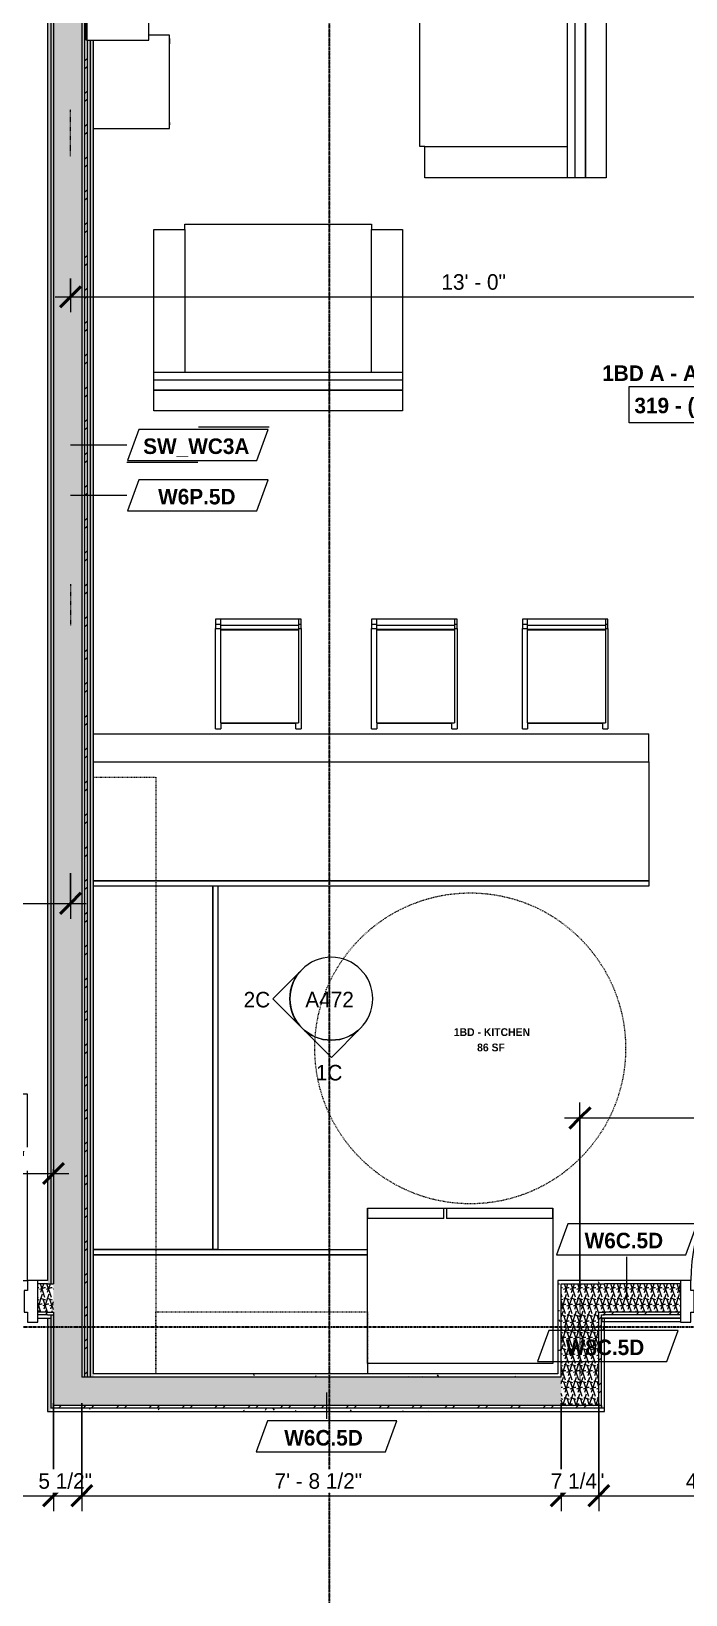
# Model space of a CAD drawing. Header units: inches. Extents: x -4058 to -1781, y 9814 to 12289.
# Drawn here: x -3211.9 to -3085.6, y 10415.5 to 10717.2 of the extents above; entities that cross this region are included whole.
import ezdxf

# ---------------------------------------------------------------- set-up
doc = ezdxf.new("R2010")
doc.units = ezdxf.units.IN
doc.header["$MEASUREMENT"] = 0
for name, pattern in [('Dash', [0.25, 0.125, -0.125]), ('Dash 3_32_', [0.1875, 0.09375, -0.09375]), ('Grid Line 1_2_', [0.875, 0.5, -0.125, 0.125, -0.125]), ('Grid Line 1_2__2_', [0.875, 0.5, -0.125, 0.125, -0.125])]:
    doc.linetypes.add(name, pattern=pattern)
for name, color, linetype, lineweight in [('0-1', 7, 'Continuous', 5), ('0-4', 55, 'Continuous', 9), ('A-ANNO-DIMS', 211, 'Continuous', 9), ('A-ANNO-DIMS-32', 211, 'Continuous', 9), ('A-AREA-IDEN', 2, 'Continuous', 9), ('A-DETL-1', 90, 'Dash 3_32_', 9), ('A-DOOR-1', 7, 'Continuous', 9), ('A-DOOR-FRAM-1', 7, 'Continuous', 9), ('A-GENM', 5, 'Continuous', 9), ('A-GENM-2', 147, 'Dash', 9), ('A-WALL-1', 7, 'Continuous', 9), ('A-WALL-2', 113, 'Continuous', 9), ('A-WALL-IDEN', 211, 'Continuous', 9), ('A-WALL-PATT-1', 9, 'Continuous', 9), ('G-ANNO-SYMB-3', 111, 'Continuous', 9), ('I-FURN', 30, 'Continuous', 9), ('I-WALL-1', 1, 'Continuous', 5), ('I-WALL-2', 7, 'Continuous', 9), ('Q-CASE', 31, 'Continuous', 9), ('Q-CASE-HDLN', 31, 'Dash', 9), ('Q-SPCQ', 91, 'Continuous', 9), ('S-GRID-1', 1, 'Grid Line 1_2_', 9), ('S-GRID-2', 1, 'Grid Line 1_2__2_', 30)]:
    doc.layers.add(name, color=color, linetype=linetype, lineweight=lineweight)
doc.styles.add('Century Gothic', font='ufonts.com_century-gothic.ttf', dxfattribs={"height": 3})
doc.styles.add('Century Gothic_B', font='GOTHICB.TTF', dxfattribs={"height": 3})
doc.styles.add('Century Gothic_B_1', font='GOTHICB.TTF', dxfattribs={"height": 1.5})
doc.dimstyles.new('THE_DIMENSION_STRING_2', dxfattribs={"dimscale": 12, "dimtxt": 3.132505, "dimasz": 0.333333, "dimexe": 0.25, "dimexo": 0.166667, "dimgap": 0.041667, "dimtad": 1, "dimdec": 4, "dimrnd": 0.0625, "dimzin": 3, "dimdsep": 46, "dimlunit": 4, "dimtxsty": 'Century Gothic', "dimblk1": 'OBLIQUE', "dimblk2": 'OBLIQUE', "dimsah": 1, "dimcen": 0.09, "dimdle": 0.25, "dimazin": 0, "dimtfac": 1, "dimtdec": 4, "dimtix": 1, "dimtmove": 0, "dimatfit": 3, "dimfxl": 1, "dimtvp": 1, "dimtfill": 1, "dimfrac": 2, "dimtolj": 1, "dimtzin": 0, "dimarcsym": 2})
doc.dimstyles.new('THE_DIMENSION_STRING_3', dxfattribs={"dimscale": 12, "dimtxt": 3.132505, "dimasz": 0.333333, "dimexe": 0.25, "dimexo": 0.166667, "dimgap": 0.041667, "dimtad": 1, "dimdec": 4, "dimrnd": 0.0625, "dimzin": 3, "dimdsep": 46, "dimlunit": 4, "dimtxsty": 'Century Gothic', "dimblk1": 'OBLIQUE', "dimblk2": 'OBLIQUE', "dimsah": 1, "dimcen": 0.09, "dimdle": 0.25, "dimazin": 0, "dimtfac": 1, "dimtdec": 4, "dimtix": 1, "dimtmove": 0, "dimatfit": 3, "dimfxl": 1, "dimtvp": 1, "dimtfill": 1, "dimfrac": 2, "dimtolj": 1, "dimtzin": 0, "dimarcsym": 2})
doc.dimstyles.new('THE_DIMENSION_STRING_4', dxfattribs={"dimscale": 12, "dimtxt": 3.132505, "dimasz": 0.333333, "dimexe": 0.25, "dimexo": 0.166667, "dimgap": 0.041667, "dimtad": 1, "dimdec": 4, "dimrnd": 0.0625, "dimzin": 3, "dimdsep": 46, "dimlunit": 4, "dimtxsty": 'Century Gothic', "dimblk1": 'OBLIQUE', "dimblk2": 'OBLIQUE', "dimsah": 1, "dimcen": 0.09, "dimdle": 0.25, "dimazin": 0, "dimtfac": 1, "dimtdec": 4, "dimtix": 1, "dimtmove": 0, "dimatfit": 3, "dimfxl": 1, "dimtvp": 1, "dimtfill": 1, "dimfrac": 2, "dimtolj": 1, "dimtzin": 0, "dimarcsym": 2})
doc.dimstyles.new('THE_DIMENSION_STRING_5', dxfattribs={"dimscale": 12, "dimtxt": 3.132505, "dimasz": 0.333333, "dimexe": 0.25, "dimexo": 0.166667, "dimgap": 0.041667, "dimtad": 1, "dimdec": 4, "dimrnd": 0.0625, "dimzin": 3, "dimdsep": 46, "dimlunit": 4, "dimtxsty": 'Century Gothic', "dimblk1": 'OBLIQUE', "dimblk2": 'OBLIQUE', "dimsah": 1, "dimcen": 0.09, "dimdle": 0.25, "dimazin": 0, "dimtfac": 1, "dimtdec": 4, "dimtix": 1, "dimtmove": 0, "dimatfit": 3, "dimfxl": 1, "dimtvp": 1, "dimtfill": 1, "dimfrac": 2, "dimtolj": 1, "dimtzin": 0, "dimarcsym": 2})
pattern_1 = [(0, (0, 0), (10.24, 2.56), [0.422, -7.258, 0.422, -7.258, -40.96]), (0, (0, 0), (10.24, 2.56), [-15.36, 0.422, -14.938, 0.422, -7.258, -17.92]), (0, (0, 0), (10.24, 2.56), [-38.4, 0.422, -4.698, 0.422, -12.378]), (120, (3.84, 1.28), (-7.33702503, 7.58810013), [0.422, -7.258, 0.422, -7.258, -40.96]), (120, (3.84, 1.28), (-7.33702503, 7.58810013), [-15.36, 0.422, -14.938, 0.422, -7.258, -17.92]), (120, (3.84, 1.28), (-7.33702503, 7.58810013), [-38.4, 0.422, -4.698, 0.422, -12.378]), (240, (5.12, 6.4), (-2.90297497, -10.14810013), [0.422, -7.258, 0.422, -7.258, -40.96]), (240, (5.12, 6.4), (-2.90297497, -10.14810013), [-15.36, 0.422, -14.938, 0.422, -7.258, -17.92]), (240, (5.12, 6.4), (-2.90297497, -10.14810013), [-38.4, 0.422, -4.698, 0.422, -12.378])]
pattern_2 = [(161.57, (0.16, 0.16), (-1.279773737, -0.000426766), [0, -9.107, 1.011, 0]), (18.43, (-0.16, 0.16), (-1.279773737, 0.000426766), [0, -9.107, 1.011, 0]), (108.43, (0.16, 0.16), (0.639452382, -3.199964008), [3.035, -7.083]), (71.57, (-0.16, 0.16), (0.639452382, 3.199964008), [3.035, -7.083])]
pattern_3 = [(45, (0, 0), (-3.1678384, 3.1678384), []), (45, (0, 4.8), (-3.1678384, 3.1678384), [])]

# ---------------------------------------------------------------- blocks, each defined once
blk = doc.blocks.new('CTR - 1st Phase - Shell_rvt-1-UNITS PLANS - 3RD FLOOR')
at = {"layer": 'S-GRID-1'}
for p, q in [((-3154.32, 9836.18), (-3154.32, 12273)), ((-1781.27, 10467.19), (-4041.78, 10467.19))]:
    blk.add_line(p, q, dxfattribs=at)
blk = doc.blocks.new('HOLLOW METAL - UNIT DOOR-2191978-UNITS PLANS - 3RD FLOOR')
at = {"layer": 'A-DOOR-1'}
for p, q in [((18, 39.875), (16.25, 39.875)), ((16.25, 39.875), (16.25, 3.875)), ((18, 3.875), (18, 39.875)), ((16.25, 3.875), (18, 3.875))]:
    blk.add_line(p, q, dxfattribs=at)
blk.add_arc((18, 3.875), 36, 90, 180, dxfattribs=at)
at = {"layer": 'A-DOOR-FRAM-1'}
for p, q in [((-18, 3.875), (-20, 3.875)), ((-20, 3.875), (-20, -4.125)), ((-18, 1.9375), (-18, 3.875)), ((18, 3.875), (18, 1.9375)), ((20, 3.875), (18, 3.875)), ((20, -4.125), (20, 3.875)), ((-17.375, 1.9375), (-18, 1.9375)), ((-17.375, -2.1875), (-17.375, 1.9375)), ((18, 1.9375), (17.375, 1.9375)), ((17.375, 1.9375), (17.375, -2.1875)), ((-18, -4.125), (-18, -2.1875)), ((-18, -2.1875), (-17.375, -2.1875)), ((17.375, -2.1875), (18, -2.1875)), ((18, -2.1875), (18, -4.125)), ((-20, -4.125), (-18, -4.125)), ((18, -4.125), (20, -4.125))]:
    blk.add_line(p, q, dxfattribs=at)
blk = doc.blocks.new('CTR - 1st Phase - Common Walls_rvt-1-UNITS PLANS - 3RD FLOOR')
at = {"layer": 'A-WALL-PATT-1'}
h = blk.add_hatch(dxfattribs=at)
h.set_pattern_fill('FP_1', color=256, style=0, pattern_type=2)
h.set_pattern_definition(pattern_1)
h.paths.add_polyline_path([(-3208.76, 10450.91), (-3208.14, 10450.91), (-3208.14, 10468.91), (-3208.76, 10468.91), (-3208.76, 10463.59)], flags=0)
h.paths.add_polyline_path([(-3208.14, 10475.54), (-3208.14, 10843.14), (-3208.76, 10843.14), (-3208.76, 10475.54)], flags=0)
h = blk.add_hatch(dxfattribs=at)
h.set_pattern_fill('FP_5', color=256, style=0, pattern_type=2)
h.set_pattern_definition(pattern_2)
h.paths.add_polyline_path([(-3207.64, 10452.04), (-3202.14, 10452.04), (-3202.14, 10843.14), (-3207.64, 10843.14), (-3207.64, 10463.59)], flags=0)
h = blk.add_hatch(dxfattribs=at)
h.set_pattern_fill('FP_63', color=256, style=0, pattern_type=2)
h.set_pattern_definition(pattern_3)
h.paths.add_polyline_path([(-3201.64, 10457.54), (-3201.14, 10457.54), (-3201.14, 10715.5), (-3201.32, 10715.5), (-3201.32, 10753.5), (-3201.14, 10753.5), (-3201.14, 10843.14), (-3201.64, 10843.14), (-3201.64, 10463.59)], flags=0)
h = blk.add_hatch(dxfattribs=at)
h.set_pattern_fill('FP_1', color=256, style=0, pattern_type=2)
h.set_pattern_definition(pattern_1)
h.paths.add_polyline_path([(-3201.14, 10457.54), (-3200.51, 10457.54), (-3200.51, 10715.5), (-3201.14, 10715.5), (-3201.14, 10463.59)], flags=0)
h.paths.add_polyline_path([(-3201.14, 10753.5), (-3200.51, 10753.5), (-3200.51, 10843.14), (-3201.14, 10843.14), (-3201.14, 10753.54)], flags=0)
h = blk.add_hatch(dxfattribs=at)
h.set_pattern_fill('FP_1', color=256, style=0, pattern_type=2)
h.set_pattern_definition(pattern_1)
h.paths.add_polyline_path([(-3199.89, 10457.54), (-3199.89, 10715.5), (-3200.51, 10715.5), (-3200.51, 10457.54)], flags=0)
h.paths.add_polyline_path([(-3199.89, 10753.5), (-3199.89, 10843.14), (-3200.51, 10843.14), (-3200.51, 10753.5), (-3200.37, 10753.5)], flags=0)
h = blk.add_hatch(dxfattribs=at)
h.set_pattern_fill('FP_1', color=256, style=0, pattern_type=2)
h.set_pattern_definition(pattern_1)
h.paths.add_polyline_path([(-3208.76, 10475.54), (-3208.76, 10476.16), (-3210.64, 10476.16), (-3210.64, 10475.54)], flags=0)
h.paths.add_polyline_path([(-3250.64, 10475.54), (-3250.64, 10476.16), (-3273.67, 10476.16), (-3273.67, 10475.54), (-3254.66, 10475.54)], flags=0)
h = blk.add_hatch(dxfattribs=at)
h.set_pattern_fill('FP_5', color=256, style=0, pattern_type=2)
h.set_pattern_definition(pattern_2)
h.paths.add_polyline_path([(-3207.64, 10470.04), (-3207.64, 10475.54), (-3210.64, 10475.54), (-3210.64, 10470.04), (-3208.76, 10470.04)], flags=0)
h.paths.add_polyline_path([(-3250.64, 10470.04), (-3250.64, 10475.54), (-3266.42, 10475.54), (-3266.42, 10470.04), (-3254.66, 10470.04)], flags=0)
h = blk.add_hatch(dxfattribs=at)
h.set_pattern_fill('FP_1', color=256, style=0, pattern_type=2)
h.set_pattern_definition(pattern_1)
h.paths.add_polyline_path([(-3110.24, 10457.54), (-3109.61, 10457.54), (-3109.61, 10476.16), (-3110.24, 10476.16), (-3110.24, 10458.16)], flags=0)
h = blk.add_hatch(dxfattribs=at)
h.set_pattern_fill('FP_1', color=256, style=0, pattern_type=2)
h.set_pattern_definition(pattern_1)
h.paths.add_polyline_path([(-3038.07, 10475.54), (-3038.07, 10476.16), (-3046.57, 10476.16), (-3046.57, 10475.54), (-3043.57, 10475.54)], flags=0)
h.paths.add_polyline_path([(-3086.57, 10475.54), (-3086.57, 10476.16), (-3109.61, 10476.16), (-3109.61, 10475.54), (-3101.24, 10475.54)], flags=0)
h = blk.add_hatch(dxfattribs=at)
h.set_pattern_fill('FP_5', color=256, style=0, pattern_type=2)
h.set_pattern_definition(pattern_2)
h.paths.add_polyline_path([(-3102.36, 10452.04), (-3102.36, 10475.54), (-3109.61, 10475.54), (-3109.61, 10452.04)], flags=0)
h = blk.add_hatch(dxfattribs=at)
h.set_pattern_fill('FP_5', color=256, style=0, pattern_type=2)
h.set_pattern_definition(pattern_2)
h.paths.add_polyline_path([(-3044.07, 10470.04), (-3043.57, 10470.04), (-3043.57, 10475.54), (-3046.57, 10475.54), (-3046.57, 10470.04), (-3044.7, 10470.04)], flags=0)
h.paths.add_polyline_path([(-3086.57, 10470.04), (-3086.57, 10475.54), (-3102.36, 10475.54), (-3102.36, 10470.04), (-3101.24, 10470.04)], flags=0)
h = blk.add_hatch(dxfattribs=at)
h.set_pattern_fill('FP_63', color=256, style=0, pattern_type=2)
h.set_pattern_definition(pattern_3)
h.paths.add_polyline_path([(-3208.14, 10469.54), (-3207.64, 10469.54), (-3207.64, 10470.04), (-3210.64, 10470.04), (-3210.64, 10469.54), (-3208.76, 10469.54)], flags=0)
h.paths.add_polyline_path([(-3250.64, 10469.54), (-3250.64, 10470.04), (-3265.92, 10470.04), (-3265.92, 10469.54), (-3254.66, 10469.54)], flags=0)
h = blk.add_hatch(dxfattribs=at)
h.set_pattern_fill('FP_63', color=256, style=0, pattern_type=2)
h.set_pattern_definition(pattern_3)
h.paths.add_polyline_path([(-3102.36, 10452.04), (-3101.86, 10452.04), (-3101.86, 10470.04), (-3102.36, 10470.04), (-3102.36, 10463.59)], flags=0)
h = blk.add_hatch(dxfattribs=at)
h.set_pattern_fill('FP_63', color=256, style=0, pattern_type=2)
h.set_pattern_definition(pattern_3)
h.paths.add_polyline_path([(-3044.7, 10469.54), (-3044.07, 10469.54), (-3044.07, 10470.04), (-3046.57, 10470.04), (-3046.57, 10469.54)], flags=0)
h.paths.add_polyline_path([(-3086.57, 10469.54), (-3086.57, 10470.04), (-3101.86, 10470.04), (-3101.86, 10469.54), (-3101.24, 10469.54)], flags=0)
h = blk.add_hatch(dxfattribs=at)
h.set_pattern_fill('FP_1', color=256, style=0, pattern_type=2)
h.set_pattern_definition(pattern_1)
h.paths.add_polyline_path([(-3101.24, 10451.54), (-3101.24, 10468.91), (-3101.86, 10468.91), (-3101.86, 10451.54)], flags=0)
h = blk.add_hatch(dxfattribs=at)
h.set_pattern_fill('FP_5', color=256, style=0, pattern_type=2)
h.set_pattern_definition(pattern_2)
h.paths.add_polyline_path([(-3202.14, 10452.04), (-3109.61, 10452.04), (-3109.61, 10457.54), (-3202.14, 10457.54)], flags=0)
h = blk.add_hatch(dxfattribs=at)
h.set_pattern_fill('FP_1', color=256, style=0, pattern_type=2)
h.set_pattern_definition(pattern_1)
h.paths.add_polyline_path([(-3186.03, 10457.54), (-3110.24, 10457.54), (-3110.24, 10458.16), (-3199.89, 10458.16), (-3199.89, 10457.54)], flags=0)
h = blk.add_hatch(dxfattribs=at)
h.set_pattern_fill('FP_1', color=256, style=0, pattern_type=2)
h.set_pattern_definition(pattern_1)
h.paths.add_polyline_path([(-3199.89, 10450.91), (-3101.24, 10450.91), (-3101.24, 10451.54), (-3208.14, 10451.54), (-3208.14, 10450.91)], flags=0)
h = blk.add_hatch(dxfattribs=at)
h.set_pattern_fill('FP_63', color=256, style=0, pattern_type=2)
h.set_pattern_definition(pattern_3)
h.paths.add_polyline_path([(-3207.64, 10451.54), (-3101.86, 10451.54), (-3101.86, 10452.04), (-3207.64, 10452.04)], flags=0)
at = {"layer": 'I-WALL-1'}
h = blk.add_hatch(color=256, dxfattribs=at)
h.paths.add_polyline_path([(-3208.14, 10451.54), (-3207.64, 10451.54), (-3207.64, 10469.54), (-3208.14, 10469.54), (-3208.14, 10463.59)], flags=0)
h.paths.add_polyline_path([(-3208.14, 10475.54), (-3207.64, 10475.54), (-3207.64, 10843.14), (-3208.14, 10843.14), (-3208.14, 10482.29)], flags=0)
blk.add_hatch(color=256, dxfattribs=at).paths.add_polyline_path([(-3202.14, 10457.54), (-3201.64, 10457.54), (-3201.64, 10843.14), (-3202.14, 10843.14), (-3202.14, 10463.59)], flags=0)
at = {"layer": 'A-WALL-1'}
for p, q in [((-3208.14, 10843.14), (-3208.14, 10475.54)), ((-3207.64, 10843.14), (-3207.64, 10475.54)), ((-3202.14, 10843.14), (-3202.14, 10457.54)), ((-3201.64, 10843.14), (-3201.64, 10457.54)), ((-3201.14, 10715.5), (-3201.14, 10457.54)), ((-3200.51, 10715.5), (-3200.51, 10457.54)), ((-3208.76, 10475.54), (-3210.64, 10475.54)), ((-3208.76, 10475.54), (-3208.14, 10475.54)), ((-3208.14, 10475.54), (-3207.64, 10475.54)), ((-3109.61, 10475.54), (-3102.36, 10475.54)), ((-3109.61, 10457.54), (-3109.61, 10475.54)), ((-3102.36, 10475.54), (-3101.24, 10475.54)), ((-3086.57, 10475.54), (-3101.24, 10475.54)), ((-3208.76, 10470.04), (-3210.64, 10470.04)), ((-3208.76, 10469.54), (-3210.64, 10469.54)), ((-3208.76, 10470.04), (-3207.64, 10470.04)), ((-3208.76, 10469.54), (-3208.14, 10469.54)), ((-3208.14, 10469.54), (-3208.14, 10468.91)), ((-3208.14, 10469.54), (-3208.14, 10468.91)), ((-3208.14, 10469.54), (-3207.64, 10469.54)), ((-3207.64, 10470.04), (-3207.64, 10469.54)), ((-3207.64, 10470.04), (-3207.64, 10469.54)), ((-3207.64, 10469.54), (-3207.64, 10452.04)), ((-3102.36, 10470.04), (-3101.86, 10470.04)), ((-3102.36, 10452.04), (-3102.36, 10470.04)), ((-3101.86, 10470.04), (-3101.24, 10470.04)), ((-3101.86, 10468.91), (-3101.86, 10469.54)), ((-3101.86, 10469.54), (-3101.24, 10469.54)), ((-3101.86, 10468.91), (-3101.86, 10469.54)), ((-3086.57, 10470.04), (-3101.24, 10470.04)), ((-3086.57, 10469.54), (-3101.24, 10469.54)), ((-3208.76, 10468.91), (-3208.14, 10468.91)), ((-3208.14, 10468.91), (-3208.14, 10451.54)), ((-3101.86, 10468.91), (-3101.24, 10468.91)), ((-3101.86, 10452.04), (-3101.86, 10468.91)), ((-3201.64, 10457.54), (-3202.14, 10457.54)), ((-3201.14, 10457.54), (-3201.64, 10457.54)), ((-3200.51, 10457.54), (-3201.14, 10457.54)), ((-3199.89, 10457.54), (-3200.51, 10457.54)), ((-3110.24, 10457.54), (-3199.89, 10457.54)), ((-3109.61, 10457.54), (-3110.24, 10457.54)), ((-3207.64, 10451.54), (-3208.14, 10451.54)), ((-3207.64, 10452.04), (-3207.64, 10451.54)), ((-3202.14, 10452.04), (-3207.64, 10452.04)), ((-3207.64, 10451.54), (-3207.64, 10452.04)), ((-3199.89, 10451.54), (-3207.64, 10451.54)), ((-3199.89, 10452.04), (-3202.14, 10452.04)), ((-3110.24, 10452.04), (-3199.89, 10452.04)), ((-3110.24, 10451.54), (-3199.89, 10451.54)), ((-3109.61, 10452.04), (-3110.24, 10452.04)), ((-3101.86, 10451.54), (-3110.24, 10451.54)), ((-3102.36, 10452.04), (-3109.61, 10452.04)), ((-3101.86, 10452.04), (-3102.36, 10452.04)), ((-3101.86, 10452.04), (-3101.86, 10451.54)), ((-3101.86, 10451.54), (-3101.86, 10452.04)), ((-3101.24, 10451.54), (-3101.86, 10451.54))]:
    blk.add_line(p, q, dxfattribs=at)
at = {"layer": 'I-WALL-2'}
for p, q in [((-3208.76, 10843.14), (-3208.76, 10476.16)), ((-3199.89, 10458.16), (-3199.89, 10715.5)), ((-3208.76, 10476.16), (-3210.64, 10476.16)), ((-3110.24, 10476.16), (-3110.24, 10458.16)), ((-3109.61, 10476.16), (-3110.24, 10476.16)), ((-3101.24, 10476.16), (-3109.61, 10476.16)), ((-3086.57, 10476.16), (-3101.24, 10476.16)), ((-3210.64, 10468.91), (-3208.76, 10468.91)), ((-3208.76, 10468.91), (-3208.76, 10450.91)), ((-3086.57, 10468.91), (-3101.74, 10468.91)), ((-3101.74, 10468.91), (-3101.74, 10468.29)), ((-3101.74, 10468.29), (-3086.57, 10468.29)), ((-3101.24, 10468.91), (-3086.57, 10468.91)), ((-3101.24, 10451.54), (-3101.24, 10468.91)), ((-3110.24, 10458.16), (-3199.89, 10458.16)), ((-3101.24, 10450.91), (-3101.24, 10451.54)), ((-3208.76, 10450.91), (-3208.14, 10450.91)), ((-3208.14, 10450.91), (-3199.89, 10450.91)), ((-3199.89, 10450.91), (-3110.24, 10450.91)), ((-3110.24, 10450.91), (-3101.24, 10450.91))]:
    blk.add_line(p, q, dxfattribs=at)
at = {"layer": '0-4'}
for p in [(-3230.64, 10472.29), (-3066.57, 10472.29)]:
    blk.add_blockref('HOLLOW METAL - UNIT DOOR-2191978-UNITS PLANS - 3RD FLOOR', p, dxfattribs=at)
blk = doc.blocks.new('CTR - 1st Phase - Structure_rvt-1-UNITS PLANS - 3RD FLOOR')
at = {"layer": 'S-GRID-2'}
for p, q in [((-3154.32, 9814.03), (-3154.32, 12247.5)), ((-1781.27, 10467.19), (-4041.78, 10467.19))]:
    blk.add_line(p, q, dxfattribs=at)
blk = doc.blocks.new('Entertainment_Center_14771 - Entertainment_Center_14771-V57-UNITS PLANS - 3RD FLOOR')
at = {"layer": 'I-FURN'}
for p, q in [((-18, 10), (-36, 10)), ((-36, 10), (-36, -4.69)), ((-34.85, 10.03), (-35.34, 10.03)), ((-35.34, 10.03), (-35.34, 10)), ((-34.85, 10), (-34.85, 10.03)), ((-18.66, 10.03), (-19.66, 10.03)), ((-19.66, 10.03), (-19.66, 10)), ((-18.66, 10), (-18.66, 10.03)), ((-18, 6), (-18, 10)), ((36, 10), (18, 10)), ((18, 10), (18, 6)), ((18.66, 10.03), (18.66, 10)), ((19.66, 10.03), (18.66, 10.03)), ((19.66, 10), (19.66, 10.03)), ((35.34, 10.03), (34.85, 10.03)), ((34.85, 10.03), (34.85, 10)), ((35.34, 10), (35.34, 10.03)), ((36, -4.69), (36, 10)), ((19, 6), (-19, 6)), ((-19, 6), (-19, -6)), ((19, -6), (19, 6)), ((-19, -6), (19, -6)), ((-19, -6.12), (-19, -6)), ((-19, -6), (19, -6)), ((19, -6), (19, -6.12)), ((19, -6.12), (-19, -6.12))]:
    blk.add_line(p, q, dxfattribs=at)
blk = doc.blocks.new('Couch-Both_Arms-Generic - 1-1372852-UNITS PLANS - 3RD FLOOR')
at = {"layer": 'I-FURN'}
for p, q in [((-36, 18.5), (36, 18.5)), ((-36, 17.5), (-36, 18.5)), ((36, 18.5), (36, 17.5)), ((-42, 17.5), (-36, 17.5)), ((-42, -10), (-42, 17.5)), ((-36, 17.5), (-36, -10)), ((36, 17.5), (42, 17.5)), ((36, -10), (36, 17.5)), ((42, 17.5), (42, -10)), ((-42, -10), (42, -10)), ((-42, -13.5), (-42, -10)), ((-42, -11.5), (42, -11.5)), ((42, -10), (42, -13.5)), ((-42, -13.5), (42, -13.5)), ((-42, -17.5), (-42, -13.5)), ((42, -13.5), (-42, -13.5)), ((42, -13.5), (42, -17.5)), ((42, -17.5), (-42, -17.5))]:
    blk.add_line(p, q, dxfattribs=at)
blk = doc.blocks.new('Couch-Both_Arms-Generic - 2-1523460-UNITS PLANS - 3RD FLOOR')
at = {"layer": 'I-FURN'}
for p, q in [((-18, 18.5), (18, 18.5)), ((-18, 17.5), (-18, 18.5)), ((18, 18.5), (18, 17.5)), ((-24, 17.5), (-18, 17.5)), ((-24, -10), (-24, 17.5)), ((-18, 17.5), (-18, -10)), ((18, 17.5), (24, 17.5)), ((18, -10), (18, 17.5)), ((24, 17.5), (24, -10)), ((-24, -10), (24, -10)), ((-24, -13.5), (-24, -10)), ((-24, -11.5), (24, -11.5)), ((24, -10), (24, -13.5)), ((-24, -13.5), (24, -13.5)), ((-24, -17.5), (-24, -13.5)), ((24, -13.5), (-24, -13.5)), ((24, -13.5), (24, -17.5)), ((24, -17.5), (-24, -17.5))]:
    blk.add_line(p, q, dxfattribs=at)
blk = doc.blocks.new('Bar_Stool_6722_1_ - Bar_Stool_6722_1_-1372833-UNITS PLANS - 3RD FLOOR')
at = {"layer": 'I-FURN'}
for p, q in [((1, 0), (0, 0)), ((0, 0), (0, -0.98)), ((1, -1.24), (1, 0)), ((16, 0), (1, 0)), ((16, 0), (16, -1.24)), ((0, -0.98), (1, -0.98)), ((0, -0.98), (0, -1.78)), ((0, -1.78), (1, -1.78)), ((0, -17.72), (0, -1.78)), ((1, -1.91), (1, -1.24)), ((16, -1.24), (1, -1.24)), ((1, -1.91), (16, -1.91)), ((1, -2.03), (1, -1.91)), ((1, -17.63), (1, -2.03)), ((1, -2.03), (16, -2.03)), ((16.5, 0), (16, 0)), ((16, -0.98), (16.5, -0.98)), ((16, -1.24), (16, -1.91)), ((16, -1.78), (16.5, -1.78)), ((16, -1.91), (16, -2.03)), ((16, -2.03), (16, -17.63)), ((16.5, -0.98), (16.5, 0)), ((16.5, -1.78), (16.5, -0.98)), ((16.5, -1.78), (16.5, -17.72)), ((0, -19.21), (0, -17.72)), ((1, -19.89), (1, -17.63)), ((16, -17.63), (16, -19.89)), ((16.5, -17.72), (16.5, -19.21)), ((0, -21.13), (0, -19.21)), ((1, -19.99), (1, -19.89)), ((1, -19.99), (1, -20.06)), ((1, -20), (16, -20)), ((1, -20.06), (1, -20.14)), ((15.5, -20.14), (1, -20.14)), ((1, -20.14), (1, -21.13)), ((15.5, -20.06), (15.5, -19.99)), ((15.5, -20.14), (15.5, -20.06)), ((15.5, -21.13), (15.5, -20.14)), ((16, -19.89), (16, -19.99)), ((16.5, -19.21), (16.5, -21.13)), ((0, -21.13), (1, -21.13)), ((15.5, -21.13), (16.5, -21.13))]:
    blk.add_line(p, q, dxfattribs=at)
blk = doc.blocks.new('OD_CW_Upper Cabinet - OD_CW_Upper Cabinet-3856829-UNITS PLANS - 3RD FLOOR')
at = {"layer": 'Q-CASE-HDLN'}
for p, q in [((0.74, -24), (0.74, -12)), ((0.74, -12), (115.86, -12)), ((115.86, -12), (115.86, -24)), ((115.86, -24), (0.74, -24))]:
    blk.add_line(p, q, dxfattribs=at)
blk = doc.blocks.new('OD_CW_Base Cabinet - OD_CW_Base Cabinet-3857752-UNITS PLANS - 3RD FLOOR')
at = {"layer": 'Q-CASE'}
for p, q in [((0.74, 0), (70.86, 0)), ((0.74, 0), (70.86, 0)), ((70.86, -1), (0.74, -1)), ((0.74, -1), (70.86, -1)), ((70.86, 0), (70.86, -24)), ((70.86, 0), (70.86, -1)), ((70.86, -1), (70.86, -24))]:
    blk.add_line(p, q, dxfattribs=at)
blk = doc.blocks.new('OD_CW_Base Cabinet - OD_CW_Base Cabinet-3870047-UNITS PLANS - 3RD FLOOR')
at = {"layer": 'Q-CASE'}
for p, q in [((0.74, -24), (0.74, 0)), ((0.74, 0), (107.93, 0)), ((0.74, -1), (0.74, 0)), ((0.74, 0), (107.93, 0)), ((107.93, -1), (0.74, -1)), ((0.74, -24), (0.74, -1)), ((0.74, -1), (107.93, -1)), ((107.93, -24), (0.74, -24)), ((107.93, -24), (0.74, -24))]:
    blk.add_line(p, q, dxfattribs=at)
blk = doc.blocks.new('ADA Clearances - 5ft Circle-4171342-UNITS PLANS - 3RD FLOOR')
at = {"layer": 'A-GENM-2'}
blk.add_circle((0, 0), 30, dxfattribs=at)
blk = doc.blocks.new('OD_CW_Upper Cabinet - OD_CW_Upper Cabinet-3876543-UNITS PLANS - 3RD FLOOR')
at = {"layer": 'Q-CASE-HDLN'}
for p, q in [((0.74, -24), (0.74, -12)), ((0.74, -12), (41.64, -12)), ((41.64, -12), (41.64, -24)), ((41.64, -24), (0.74, -24))]:
    blk.add_line(p, q, dxfattribs=at)
blk = doc.blocks.new('OD_CW_Base Cabinet - OD_CW_Base Cabinet-3876544-UNITS PLANS - 3RD FLOOR')
at = {"layer": 'Q-CASE'}
for p, q in [((0.74, 0), (53.64, 0)), ((0.74, 0), (53.64, 0)), ((53.64, -1), (0.74, -1)), ((0.74, -1), (53.64, -1)), ((53.64, -22), (53.64, -24)), ((53.64, -22), (53.64, -24))]:
    blk.add_line(p, q, dxfattribs=at)
blk = doc.blocks.new('Refrigerator_-_Side-by-Side_6047 - 36_ X 30_-1372843-UNITS PLANS - 3RD FLOOR')
at = {"layer": 'Q-SPCQ'}
for p, q in [((-17.88, 15.58), (17.87, 15.58)), ((-17.88, -14.42), (-17.88, 15.58)), ((-17.88, 15.58), (-3.13, 15.58)), ((-17.88, 15.58), (-17.88, 13.58)), ((-3.13, 13.58), (-3.13, 15.58)), ((-2.63, 15.58), (17.87, 15.58)), ((-2.63, 15.58), (-2.63, 13.58)), ((17.87, 15.58), (17.87, -14.42)), ((17.87, 13.58), (17.87, 15.58)), ((-3.13, 13.58), (-17.88, 13.58)), ((17.87, 13.58), (-2.63, 13.58)), ((17.87, -14.42), (-17.88, -14.42))]:
    blk.add_line(p, q, dxfattribs=at)
blk = doc.blocks.new('Wall Tag - Shear Wall-3956451-UNITS PLANS - 3RD FLOOR')
at = {"layer": 'A-WALL-IDEN'}
for p, q in [((0.4291, 0.1068), (0.0033, 0.1068)), ((-0.3561, 0.0937), (-0.4244, -0.0937)), ((0.4244, 0.0937), (-0.3561, 0.0937)), ((0.3561, -0.0937), (0.4244, 0.0937)), ((-0.4244, -0.0937), (0.3561, -0.0937)), ((0, -0.1068), (-0.4291, -0.1068))]:
    blk.add_line(p, q, dxfattribs=at)
blk = doc.blocks.new('Wall Tag - Arch Wall-3956453-UNITS PLANS - 3RD FLOOR')
at = {"layer": 'A-WALL-IDEN'}
for p, q in [((-0.3561, 0.0937), (-0.4244, -0.0937)), ((0.4244, 0.0937), (-0.3561, 0.0937)), ((0.3561, -0.0937), (0.4244, 0.0937)), ((-0.4244, -0.0937), (0.3561, -0.0937))]:
    blk.add_line(p, q, dxfattribs=at)
blk = doc.blocks.new('DIMBLOCK388-UNITS PLANS - 3RD FLOOR')
at = {"layer": 'A-ANNO-DIMS-32'}
for p, q in [((-3105.99, 10474.54), (-3105.99, 10510.54)), ((-3039.82, 10492.54), (-3039.82, 10510.54)), ((-3108.99, 10507.54), (-3039.82, 10507.54)), ((-3105.99, 10507.54), (-3105.99, 10474.54)), ((-3039.82, 10507.54), (-3039.82, 10492.54))]:
    blk.add_line(p, q, dxfattribs=at)
at = {"layer": 'A-ANNO-DIMS-32', "lineweight": 50}
for p, q in [((-3105.99, 10507.54), (-3103.99, 10509.54)), ((-3039.82, 10507.54), (-3037.82, 10509.54)), ((-3105.99, 10507.54), (-3107.99, 10505.54)), ((-3039.82, 10507.54), (-3041.82, 10505.54))]:
    blk.add_line(p, q, dxfattribs=at)
at = {"layer": 'A-ANNO-DIMS-32', "color": 0, "insert": (-3083.15, 10511.88), "char_height": 3, "width": 24.5827, "attachment_point": 1, "line_spacing_factor": 0.984502, "style": 'Century Gothic', "bg_fill": 3, "box_fill_scale": 1.25, "bg_fill_color": 256, "bg_fill_true_color": 13158600, "bg_fill_transparency": 0}
blk.add_mtext('5\' - 6 3/16"', dxfattribs=at)
blk = doc.blocks.new('_Oblique')
at = {"color": 0, "linetype": 'ByBlock', "lineweight": -2}
blk.add_line((-0.5, -0.5), (0.5, 0.5), dxfattribs=at)
blk = doc.blocks.new('DIMBLOCK796-UNITS PLANS - 3RD FLOOR')
at = {"layer": 'A-ANNO-DIMS-32'}
for p, q in [((-3248.92, 10577.59), (-3248.92, 10545.96)), ((-3248.92, 10548.96), (-3248.92, 10577.59)), ((-3204.32, 10554.76), (-3204.32, 10545.96)), ((-3204.32, 10548.96), (-3204.32, 10554.76)), ((-3251.92, 10548.96), (-3201.32, 10548.96))]:
    blk.add_line(p, q, dxfattribs=at)
at = {"layer": 'A-ANNO-DIMS-32', "lineweight": 50}
for p, q in [((-3248.92, 10548.96), (-3246.92, 10550.96)), ((-3204.32, 10548.96), (-3202.32, 10550.96)), ((-3248.92, 10548.96), (-3250.92, 10546.96)), ((-3204.32, 10548.96), (-3206.32, 10546.96))]:
    blk.add_line(p, q, dxfattribs=at)
at = {"layer": 'A-ANNO-DIMS-32', "color": 0, "insert": (-3235.7, 10553.31), "char_height": 3, "width": 21.7784, "attachment_point": 1, "line_spacing_factor": 0.984502, "style": 'Century Gothic', "bg_fill": 3, "box_fill_scale": 1.25, "bg_fill_color": 256, "bg_fill_true_color": 13158600, "bg_fill_transparency": 0}
blk.add_mtext('3\' - 8 5/8"', dxfattribs=at)
blk = doc.blocks.new('DIMBLOCK821-UNITS PLANS - 3RD FLOOR')
at = {"layer": 'A-ANNO-DIMS-32'}
for p, q in [((-3048.32, 10671.91), (-3048.32, 10663.02)), ((-3048.32, 10666.02), (-3048.32, 10671.91)), ((-3204.32, 10669.55), (-3204.32, 10663.02)), ((-3204.32, 10666.02), (-3204.32, 10669.55)), ((-3207.32, 10666.02), (-3045.32, 10666.02))]:
    blk.add_line(p, q, dxfattribs=at)
at = {"layer": 'A-ANNO-DIMS-32', "lineweight": 50}
for p, q in [((-3204.32, 10666.02), (-3206.32, 10664.02)), ((-3204.32, 10666.02), (-3202.32, 10668.02)), ((-3048.32, 10666.02), (-3050.32, 10664.02)), ((-3048.32, 10666.02), (-3046.32, 10668.02))]:
    blk.add_line(p, q, dxfattribs=at)
at = {"layer": 'A-ANNO-DIMS-32', "color": 0, "insert": (-3132.74, 10670.37), "char_height": 3, "width": 15.394, "attachment_point": 1, "line_spacing_factor": 0.984502, "style": 'Century Gothic', "bg_fill": 3, "box_fill_scale": 1.25, "bg_fill_color": 256, "bg_fill_true_color": 13158600, "bg_fill_transparency": 0}
blk.add_mtext('13\' - 0"', dxfattribs=at)
blk = doc.blocks.new('DIMBLOCK1040-UNITS PLANS - 3RD FLOOR')
at = {"layer": 'A-ANNO-DIMS-32'}
for p, q in [((-3266.42, 10452.54), (-3266.42, 10431.66)), ((-3266.42, 10434.66), (-3266.42, 10452.54)), ((-3207.64, 10452.54), (-3207.64, 10431.66)), ((-3207.64, 10434.66), (-3207.64, 10452.54)), ((-3266.42, 10434.66), (-3207.64, 10434.66))]:
    blk.add_line(p, q, dxfattribs=at)
at = {"layer": 'A-ANNO-DIMS-32', "lineweight": 50}
for p, q in [((-3266.42, 10434.66), (-3264.42, 10436.66)), ((-3207.64, 10434.66), (-3205.64, 10436.66)), ((-3266.42, 10434.66), (-3268.42, 10432.66)), ((-3207.64, 10434.66), (-3209.64, 10432.66))]:
    blk.add_line(p, q, dxfattribs=at)
at = {"layer": 'A-ANNO-DIMS-32', "color": 0, "insert": (-3249.61, 10439), "char_height": 3, "width": 30.1914, "attachment_point": 1, "line_spacing_factor": 0.984502, "style": 'Century Gothic', "bg_fill": 3, "box_fill_scale": 1.25, "bg_fill_color": 256, "bg_fill_true_color": 13158600, "bg_fill_transparency": 0}
blk.add_mtext('4\' - 10 13/16"', dxfattribs=at)
blk = doc.blocks.new('DIMBLOCK1041-UNITS PLANS - 3RD FLOOR')
at = {"layer": 'A-ANNO-DIMS-32'}
for p, q in [((-3207.64, 10452.54), (-3207.64, 10431.66)), ((-3207.64, 10434.66), (-3207.64, 10452.54)), ((-3202.14, 10452.54), (-3202.14, 10431.66)), ((-3202.14, 10434.66), (-3202.14, 10452.54)), ((-3207.64, 10434.66), (-3202.14, 10434.66))]:
    blk.add_line(p, q, dxfattribs=at)
at = {"layer": 'A-ANNO-DIMS-32', "lineweight": 50}
for p, q in [((-3207.64, 10434.66), (-3205.64, 10436.66)), ((-3202.14, 10434.66), (-3200.14, 10436.66)), ((-3207.64, 10434.66), (-3209.64, 10432.66)), ((-3202.14, 10434.66), (-3204.14, 10432.66))]:
    blk.add_line(p, q, dxfattribs=at)
at = {"layer": 'A-ANNO-DIMS-32', "color": 0, "insert": (-3210.53, 10439), "char_height": 3, "width": 13.5444, "attachment_point": 1, "line_spacing_factor": 0.984502, "style": 'Century Gothic', "bg_fill": 3, "box_fill_scale": 1.25, "bg_fill_color": 256, "bg_fill_true_color": 13158600, "bg_fill_transparency": 0}
blk.add_mtext('5 1/2"', dxfattribs=at)
blk = doc.blocks.new('DIMBLOCK1042-UNITS PLANS - 3RD FLOOR')
at = {"layer": 'A-ANNO-DIMS-32'}
for p, q in [((-3202.14, 10452.54), (-3202.14, 10431.66)), ((-3202.14, 10434.66), (-3202.14, 10452.54)), ((-3109.61, 10452.54), (-3109.61, 10431.66)), ((-3109.61, 10434.66), (-3109.61, 10452.54)), ((-3202.14, 10434.66), (-3109.61, 10434.66))]:
    blk.add_line(p, q, dxfattribs=at)
at = {"layer": 'A-ANNO-DIMS-32', "lineweight": 50}
for p, q in [((-3202.14, 10434.66), (-3200.14, 10436.66)), ((-3109.61, 10434.66), (-3107.61, 10436.66)), ((-3202.14, 10434.66), (-3204.14, 10432.66)), ((-3109.61, 10434.66), (-3111.61, 10432.66))]:
    blk.add_line(p, q, dxfattribs=at)
at = {"layer": 'A-ANNO-DIMS-32', "color": 0, "insert": (-3164.95, 10439), "char_height": 3, "width": 21.7784, "attachment_point": 1, "line_spacing_factor": 0.984502, "style": 'Century Gothic', "bg_fill": 3, "box_fill_scale": 1.25, "bg_fill_color": 256, "bg_fill_true_color": 13158600, "bg_fill_transparency": 0}
blk.add_mtext('7\' - 8 1/2"', dxfattribs=at)
blk = doc.blocks.new('DIMBLOCK1043-UNITS PLANS - 3RD FLOOR')
at = {"layer": 'A-ANNO-DIMS-32'}
for p, q in [((-3109.61, 10452.54), (-3109.61, 10431.66)), ((-3109.61, 10434.66), (-3109.61, 10452.54)), ((-3102.36, 10452.54), (-3102.36, 10431.66)), ((-3102.36, 10434.66), (-3102.36, 10452.54)), ((-3109.61, 10434.66), (-3102.36, 10434.66))]:
    blk.add_line(p, q, dxfattribs=at)
at = {"layer": 'A-ANNO-DIMS-32', "lineweight": 50}
for p, q in [((-3109.61, 10434.66), (-3107.61, 10436.66)), ((-3102.36, 10434.66), (-3100.36, 10436.66)), ((-3109.61, 10434.66), (-3111.61, 10432.66)), ((-3102.36, 10434.66), (-3104.36, 10432.66))]:
    blk.add_line(p, q, dxfattribs=at)
at = {"layer": 'A-ANNO-DIMS-32', "color": 0, "insert": (-3111.63, 10439), "char_height": 3, "width": 13.5444, "attachment_point": 1, "line_spacing_factor": 0.984502, "style": 'Century Gothic', "bg_fill": 3, "box_fill_scale": 1.25, "bg_fill_color": 256, "bg_fill_true_color": 13158600, "bg_fill_transparency": 0}
blk.add_mtext('7 1/4"', dxfattribs=at)
blk = doc.blocks.new('DIMBLOCK1044-UNITS PLANS - 3RD FLOOR')
at = {"layer": 'A-ANNO-DIMS-32'}
for p, q in [((-3102.36, 10452.54), (-3102.36, 10431.66)), ((-3102.36, 10434.66), (-3102.36, 10452.54)), ((-3043.57, 10452.54), (-3043.57, 10431.66)), ((-3043.57, 10434.66), (-3043.57, 10452.54)), ((-3102.36, 10434.66), (-3043.57, 10434.66))]:
    blk.add_line(p, q, dxfattribs=at)
at = {"layer": 'A-ANNO-DIMS-32', "lineweight": 50}
for p, q in [((-3102.36, 10434.66), (-3100.36, 10436.66)), ((-3043.57, 10434.66), (-3041.57, 10436.66)), ((-3102.36, 10434.66), (-3104.36, 10432.66)), ((-3043.57, 10434.66), (-3045.57, 10432.66))]:
    blk.add_line(p, q, dxfattribs=at)
at = {"layer": 'A-ANNO-DIMS-32', "color": 0, "insert": (-3085.55, 10439), "char_height": 3, "width": 30.1914, "attachment_point": 1, "line_spacing_factor": 0.984502, "style": 'Century Gothic', "bg_fill": 3, "box_fill_scale": 1.25, "bg_fill_color": 256, "bg_fill_true_color": 13158600, "bg_fill_transparency": 0}
blk.add_mtext('4\' - 10 13/16"', dxfattribs=at)
blk = doc.blocks.new('DIMBLOCK1187-UNITS PLANS - 3RD FLOOR')
at = {"layer": 'A-ANNO-DIMS-32'}
for p, q in [((-3233.64, 10496.81), (-3204.64, 10496.81)), ((-3230.64, 10497.64), (-3230.64, 10493.81)), ((-3230.64, 10496.81), (-3230.64, 10497.64)), ((-3207.64, 10497.64), (-3207.64, 10493.81)), ((-3207.64, 10496.81), (-3207.64, 10497.64))]:
    blk.add_line(p, q, dxfattribs=at)
at = {"layer": 'A-ANNO-DIMS-32', "lineweight": 50}
for p, q in [((-3230.64, 10496.81), (-3232.64, 10494.81)), ((-3230.64, 10496.81), (-3228.64, 10498.81)), ((-3207.64, 10496.81), (-3209.64, 10494.81)), ((-3207.64, 10496.81), (-3205.64, 10498.81))]:
    blk.add_line(p, q, dxfattribs=at)
at = {"layer": 'A-ANNO-DIMS-32', "color": 0, "insert": (-3225.55, 10501.15), "char_height": 3, "width": 15.394, "attachment_point": 1, "line_spacing_factor": 0.984502, "style": 'Century Gothic', "bg_fill": 3, "box_fill_scale": 1.25, "bg_fill_color": 256, "bg_fill_true_color": 13158600, "bg_fill_transparency": 0}
blk.add_mtext('1\' - 11"', dxfattribs=at)
blk = doc.blocks.new('Elevation - Filled Arrow-152140-UNITS PLANS - 3RD FLOOR')
at = {"layer": 'G-ANNO-SYMB-3'}
for start, end in [(360, 180), (180, 360)]:
    blk.add_arc((0, 0), 0.25, start, end, dxfattribs=at)
blk = doc.blocks.new('Elevation - Filled Arrow-151867-UNITS PLANS - 3RD FLOOR')
at = {"layer": 'G-ANNO-SYMB-3'}
for p, q in [((0, 0.3536), (-0.1768, 0.1768)), ((0.1768, 0.1768), (0, 0.3536))]:
    blk.add_line(p, q, dxfattribs=at)
blk.add_arc((0, 0), 0.25, 45, 135, dxfattribs=at)

msp = doc.modelspace()

# ---------------------------------------------------------------- linework, layer by layer
at = {"layer": 'A-AREA-IDEN', "flags": 128}
msp.add_lwpolyline([(-3096.48556, 10648.69542), (-3067.23517, 10648.69542), (-3067.23517, 10641.69384), (-3096.48556, 10641.69384)], close=True, dxfattribs=at)
at = {"layer": 'A-DETL-1'}
for p, q in [((-3204.32374, 10693.17043), (-3204.32374, 10702.17043)), ((-3204.32374, 10610.53481), (-3204.32374, 10602.53481)), ((-3105.98624, 10472.5394), (-3105.98624, 10454.5394))]:
    msp.add_line(p, q, dxfattribs=at)
at = {"layer": 'A-WALL-2'}
for p in [(-3199.88624, 10581.6644), (-3092.69874, 10576.2894)]:
    msp.add_line(p, (-3092.69874, 10581.6644), dxfattribs=at)
at = {"layer": 'A-WALL-IDEN'}
for p, q in [((-3204.32374, 10637.42919), (-3193.48058, 10637.42919)), ((-3204.32374, 10627.69842), (-3193.48058, 10627.69842)), ((-3096.96186, 10472.5394), (-3096.96186, 10480.73066)), ((-3154.93624, 10454.5394), (-3154.93624, 10449.50445))]:
    msp.add_line(p, q, dxfattribs=at)

# ---------------------------------------------------------------- block references
at = {"layer": '0-1'}
for name in ['CTR - 1st Phase - Shell_rvt-1-UNITS PLANS - 3RD FLOOR', 'CTR - 1st Phase - Structure_rvt-1-UNITS PLANS - 3RD FLOOR', 'CTR - 1st Phase - Common Walls_rvt-1-UNITS PLANS - 3RD FLOOR']:
    msp.add_blockref(name, (0, 0), dxfattribs=at)
at = {"layer": 'A-GENM', "rotation": 180}
msp.add_blockref('ADA Clearances - 5ft Circle-4171342-UNITS PLANS - 3RD FLOOR', (-3127.17374, 10520.9769), dxfattribs=at)
at = {"layer": 'A-WALL-IDEN', "xscale": 31.99999999999999, "yscale": 31.99999999999999, "zscale": 31.99999999999999}
for name, p in [('Wall Tag - Shear Wall-3956451-UNITS PLANS - 3RD FLOOR', (-3179.74888, 10637.42919)), ('Wall Tag - Arch Wall-3956453-UNITS PLANS - 3RD FLOOR', (-3179.74888, 10627.69842)), ('Wall Tag - Arch Wall-3956453-UNITS PLANS - 3RD FLOOR', (-3096.96186, 10484.14867)), ('Wall Tag - Arch Wall-3956453-UNITS PLANS - 3RD FLOOR', (-3100.60921, 10463.5394)), ('Wall Tag - Arch Wall-3956453-UNITS PLANS - 3RD FLOOR', (-3154.93624, 10446.08643))]:
    msp.add_blockref(name, p, dxfattribs=at)
at = {"layer": 'G-ANNO-SYMB-3', "xscale": 31.99999999999999, "yscale": 31.99999999999999, "zscale": 31.99999999999999, "rotation": 269.9999999999943}
msp.add_blockref('Elevation - Filled Arrow-152140-UNITS PLANS - 3RD FLOOR', (-3153.98401, 10530.55321), dxfattribs=at)
at = {"layer": 'G-ANNO-SYMB-3', "extrusion": (0, 0, -1), "xscale": 31.99999999999999, "yscale": 31.99999999999999, "zscale": 31.99999999999999}
for rotation in [270.0000000000061, 180]:
    msp.add_blockref('Elevation - Filled Arrow-151867-UNITS PLANS - 3RD FLOOR', (3153.98401, 10530.55321), dxfattribs=dict(at, rotation=rotation))
at = {"layer": 'I-FURN'}
for name, p, rotation in [('Couch-Both_Arms-Generic - 1-1372852-UNITS PLANS - 3RD FLOOR', (-3118.42374, 10730.99243), 89.99999999994378), ('Entertainment_Center_14771 - Entertainment_Center_14771-V57-UNITS PLANS - 3RD FLOOR', (-3195.19874, 10734.50269), 269.9999999999486)]:
    msp.add_blockref(name, p, dxfattribs=dict(at, rotation=rotation))
for name, p in [('Couch-Both_Arms-Generic - 2-1523460-UNITS PLANS - 3RD FLOOR', (-3164.24874, 10661.49243)), ('Bar_Stool_6722_1_ - Bar_Stool_6722_1_-1372833-UNITS PLANS - 3RD FLOOR', (-3176.33008, 10603.7894)), ('Bar_Stool_6722_1_ - Bar_Stool_6722_1_-1372833-UNITS PLANS - 3RD FLOOR', (-3146.20876, 10603.7894)), ('Bar_Stool_6722_1_ - Bar_Stool_6722_1_-1372833-UNITS PLANS - 3RD FLOOR', (-3117.08745, 10603.7894))]:
    msp.add_blockref(name, p, dxfattribs=at)
at = {"layer": 'Q-CASE'}
for name, p, rotation in [('OD_CW_Base Cabinet - OD_CW_Base Cabinet-3870047-UNITS PLANS - 3RD FLOOR', (-3091.96103, 10552.2894), 180), ('OD_CW_Upper Cabinet - OD_CW_Upper Cabinet-3856829-UNITS PLANS - 3RD FLOOR', (-3175.88624, 10574.0271), 270.000000000001), ('OD_CW_Base Cabinet - OD_CW_Base Cabinet-3857752-UNITS PLANS - 3RD FLOOR', (-3175.88624, 10553.0271), 269.9999999999994)]:
    msp.add_blockref(name, p, dxfattribs=dict(at, rotation=rotation))
for name, p in [('OD_CW_Base Cabinet - OD_CW_Base Cabinet-3876544-UNITS PLANS - 3RD FLOOR', (-3200.62394, 10482.1644)), ('OD_CW_Upper Cabinet - OD_CW_Upper Cabinet-3876543-UNITS PLANS - 3RD FLOOR', (-3188.62394, 10482.1644))]:
    msp.add_blockref(name, p, dxfattribs=at)
at = {"layer": 'Q-SPCQ'}
msp.add_blockref('Refrigerator_-_Side-by-Side_6047 - 36_ X 30_-1372843-UNITS PLANS - 3RD FLOOR', (-3129.11124, 10474.5866), dxfattribs=at)

# ---------------------------------------------------------------- texts
at = {"layer": 'A-AREA-IDEN', "attachment_point": 1}
for s, insert, char_height, width, style in [('1BD A - ADA TYPE B', (-3101.69659, 10652.76669), 3, 47.975, 'Century Gothic_B'), ('319 - (736 SF)', (-3095.48556, 10646.52875), 3, 32.926, 'Century Gothic_B'), ('1BD - KITCHEN', (-3130.345, 10524.86362), 1.5, 16.665, 'Century Gothic_B_1'), ('86 SF', (-3125.84736, 10521.90191), 1.5, 5.757, 'Century Gothic_B_1')]:
    msp.add_mtext(s, dxfattribs=dict(at, insert=insert, char_height=char_height, width=width, style=style))
at = {"layer": 'A-WALL-IDEN', "char_height": 3, "attachment_point": 1, "style": 'Century Gothic_B'}
for s, insert, width in [('SW_WC3A', (-3190.30338, 10638.67672), 25.452), ('W6P.5D', (-3187.42464, 10628.94595), 18.483), ('W6C.5D', (-3105.09747, 10485.39621), 19.594), ('W8C.5D', (-3108.74482, 10464.78693), 19.594), ('W6C.5D', (-3163.07184, 10447.33397), 19.594)]:
    msp.add_mtext(s, dxfattribs=dict(at, insert=insert, width=width))
at = {"layer": 'G-ANNO-SYMB-3', "char_height": 3, "attachment_point": 1, "style": 'Century Gothic'}
for s, insert, width in [('2C', (-3170.91655, 10531.87989), 6.969), ('A472', (-3159.01039, 10531.89503), 12.221), ('1C', (-3156.97788, 10517.78655), 6.969)]:
    msp.add_mtext(s, dxfattribs=dict(at, insert=insert, width=width))

# ---------------------------------------------------------------- next in the draw order: dimensions: what is measured, and where the dimension line sits
at = {"layer": 'A-ANNO-DIMS'}
for base, p1, p2, dimstyle, override, picture, middle in [((-3048.32374, 10666.02133), (-3204.32374, 10671.55308), (-3048.32374, 10673.9144), 'THE_DIMENSION_STRING_4', {"dimpost": '<>', "dimfxl": 156.01787}, 'DIMBLOCK821-UNITS PLANS - 3RD FLOOR', (-3126.32374, 10668.09679)), ((-3204.32374, 10548.96457), (-3248.92374, 10579.58716), (-3204.32374, 10556.76234), 'THE_DIMENSION_STRING_3', {"dimpost": '<>', "dimfxl": 50.101224}, 'DIMBLOCK796-UNITS PLANS - 3RD FLOOR', (-3226.62374, 10551.20624)), ((-3039.82374, 10507.53765), (-3105.98624, 10472.5394), (-3039.82374, 10490.5394), 'THE_DIMENSION_STRING_2', {"dimpost": '<>', "dimfxl": 68.567313}, 'DIMBLOCK388-UNITS PLANS - 3RD FLOOR', (-3072.90499, 10509.77932)), ((-3207.63624, 10496.80729), (-3230.63624, 10499.63572), (-3207.63624, 10499.63572), 'THE_DIMENSION_STRING_5', {"dimpost": '<>', "dimfxl": 23}, 'DIMBLOCK1187-UNITS PLANS - 3RD FLOOR', (-3219.13624, 10498.80729)), ((-3207.63624, 10434.65899), (-3266.42374, 10454.5394), (-3207.63624, 10454.5394), 'THE_DIMENSION_STRING_4', {"dimpost": '<>', "dimfxl": 58.7875}, 'DIMBLOCK1040-UNITS PLANS - 3RD FLOOR', (-3237.02999, 10436.90066))]:
    dim = msp.add_linear_dim(base=base, p1=p1, p2=p2, dimstyle=dimstyle, override=override, dxfattribs=at)
    dim.commit()
    dim.dimension.update_dxf_attribs({"geometry": picture, "text_midpoint": middle})

# ---------------------------------------------------------------- next in the draw order: dimensions: what is measured, and where the dimension line sits
dim = msp.add_linear_dim(base=(-3202.13624, 10434.65899), p1=(-3207.63624, 10454.5394), p2=(-3202.13624, 10454.5394), dimstyle='THE_DIMENSION_STRING_4', override={"dimpost": '<>', "dimfxl": 5.5}, dxfattribs=at)
dim.commit()
dim.dimension.update_dxf_attribs({"geometry": 'DIMBLOCK1041-UNITS PLANS - 3RD FLOOR', "text_midpoint": (-3204.88624, 10436.90066)})

# ---------------------------------------------------------------- next in the draw order: dimensions: what is measured, and where the dimension line sits
dim = msp.add_linear_dim(base=(-3109.61124, 10434.65899), p1=(-3202.13624, 10454.5394), p2=(-3109.61124, 10454.5394), dimstyle='THE_DIMENSION_STRING_4', override={"dimpost": '<>', "dimfxl": 92.525}, dxfattribs=at)
dim.commit()
dim.dimension.update_dxf_attribs({"geometry": 'DIMBLOCK1042-UNITS PLANS - 3RD FLOOR', "text_midpoint": (-3155.87374, 10436.90066)})

# ---------------------------------------------------------------- next in the draw order: dimensions: what is measured, and where the dimension line sits
dim = msp.add_linear_dim(base=(-3102.36124, 10434.65899), p1=(-3109.61124, 10454.5394), p2=(-3102.36124, 10454.5394), dimstyle='THE_DIMENSION_STRING_4', override={"dimpost": '<>', "dimfxl": 7.25}, dxfattribs=at)
dim.commit()
dim.dimension.update_dxf_attribs({"geometry": 'DIMBLOCK1043-UNITS PLANS - 3RD FLOOR', "text_midpoint": (-3105.98624, 10436.90066)})

# ---------------------------------------------------------------- next in the draw order: dimensions: what is measured, and where the dimension line sits
dim = msp.add_linear_dim(base=(-3043.57374, 10434.65899), p1=(-3102.36124, 10454.5394), p2=(-3043.57374, 10454.5394), dimstyle='THE_DIMENSION_STRING_4', override={"dimpost": '<>', "dimfxl": 58.7875}, dxfattribs=at)
dim.commit()
dim.dimension.update_dxf_attribs({"geometry": 'DIMBLOCK1044-UNITS PLANS - 3RD FLOOR', "text_midpoint": (-3072.96749, 10436.90066)})

doc.saveas('drawing.dxf')
